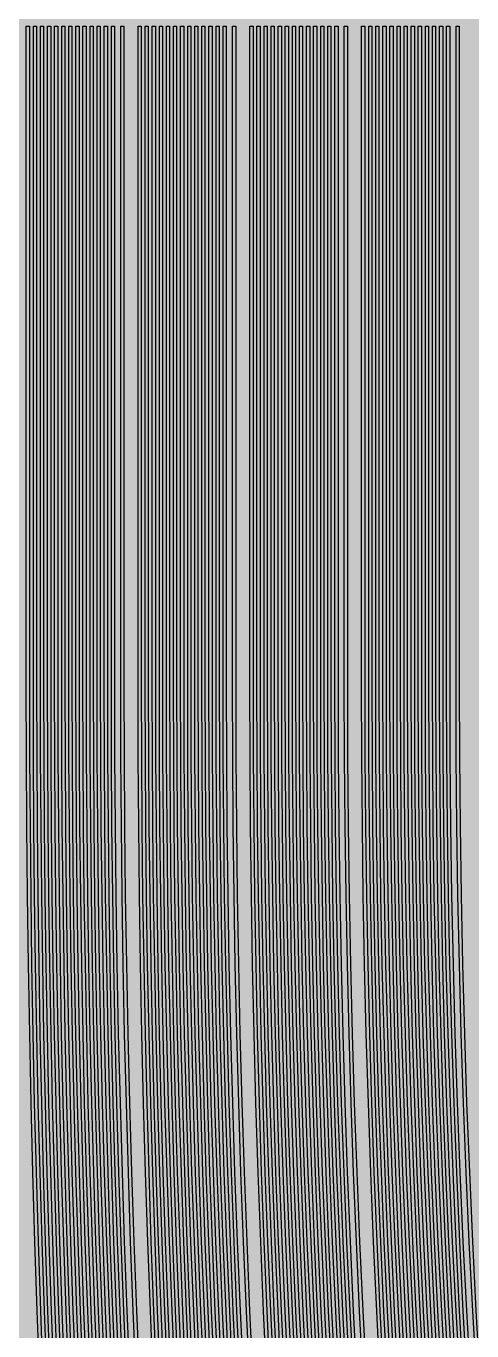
# Model space of a CAD drawing. Header units: metres. Extents: x -7231 to 10969, y -37556 to 1873.
# Drawn here: x 2195 to 2478, y -328 to 501 of the extents above; entities that cross this region are included whole.
import ezdxf

# ---------------------------------------------------------------- set-up
doc = ezdxf.new("R2010")
doc.units = ezdxf.units.M
doc.layers.add('Metal1', color=4, linetype='CONTINUOUS')
doc.layers.add('Polyimide', color=7, linetype='CONTINUOUS')

msp = doc.modelspace()

# ---------------------------------------------------------------- hatches: boundary and pattern name
at = {"layer": 'Polyimide'}
msp.add_hatch(color=7, dxfattribs=at).paths.add_polyline_path([(4065.69, -468), (4066.67, -501.99), (4068.51, -535.99), (4071.41, -569.99), (4075.54, -603.99), (4081.04, -637.99), (4088.01, -671.99), (4096.52, -705.98), (4106.62, -739.98), (4118.33, -773.98), (4131.63, -807.98), (4146.49, -841.98), (4162.87, -875.98), (4180.68, -909.97), (4199.83, -943.97), (4220.22, -977.97), (4241.73, -1011.97), (4264.21, -1045.97), (4287.52, -1079.96), (4311.51, -1113.96), (4336.01, -1147.96), (4360.86, -1181.96), (4385.88, -1215.96), (4410.89, -1249.96), (4435.74, -1283.95), (4460.24, -1317.95), (4484.23, -1351.95), (4507.54, -1385.95), (4530.02, -1419.95), (4551.53, -1453.94), (4571.92, -1487.94), (4591.07, -1521.94), (4608.88, -1555.94), (4625.26, -1589.94), (4640.12, -1623.94), (4653.42, -1657.93), (4665.13, -1691.93), (4675.23, -1725.93), (4683.74, -1759.93), (4690.71, -1793.93), (4696.21, -1827.93), (4700.34, -1861.92), (4703.24, -1895.92), (4705.08, -1929.92), (4706.06, -1963.92), (4706.44, -1997.92), (4706.5, -2031.91), (4706.5, -4793.02), (4709.95, -4838.39), (4720.22, -4882.71), (4737.08, -4924.98), (4760.13, -4964.2), (4788.85, -4999.49), (4822.58, -5030.03), (4860.53, -5055.12), (4901.85, -5074.18), (4901.85, -5074.18), (4970.68, -5105.23), (5034.7, -5145.26), (5092.76, -5193.54), (5143.8, -5249.19), (5186.89, -5311.2), (5221.24, -5378.44), (5246.23, -5449.69), (5261.41, -5523.66), (5266.5, -5599), (5261.41, -5674.34), (5246.23, -5748.31), (5221.24, -5819.56), (5186.89, -5886.8), (5143.8, -5948.81), (5092.76, -6004.46), (5034.7, -6052.74), (4970.68, -6092.77), (4901.85, -6123.82), (4860.53, -6142.88), (4822.58, -6167.97), (4788.85, -6198.51), (4760.13, -6233.8), (4737.08, -6273.02), (4720.22, -6315.29), (4709.95, -6359.61), (4706.5, -6404.98), (4706.5, -9221.52), (4709.95, -9266.88), (4720.22, -9311.21), (4737.08, -9353.47), (4760.13, -9392.7), (4788.85, -9427.98), (4822.58, -9458.52), (4860.53, -9483.61), (4901.85, -9502.67), (4970.68, -9533.72), (5034.7, -9573.75), (5092.76, -9622.03), (5143.8, -9677.68), (5186.89, -9739.69), (5221.24, -9806.94), (5246.23, -9878.19), (5261.41, -9952.16), (5266.5, -10027.49), (5261.41, -10102.83), (5246.23, -10176.8), (5221.24, -10248.05), (5186.89, -10315.3), (5143.8, -10377.31), (5092.76, -10432.96), (5034.7, -10481.24), (4970.68, -10521.27), (4901.85, -10552.32), (4860.53, -10571.38), (4822.58, -10596.46), (4788.85, -10627), (4760.13, -10662.29), (4737.08, -10701.52), (4720.22, -10743.78), (4709.95, -10788.1), (4706.5, -10833.47), (4706.5, -13650.01), (4709.95, -13695.38), (4720.22, -13739.7), (4737.08, -13781.96), (4760.13, -13821.19), (4788.85, -13856.48), (4822.58, -13887.02), (4860.53, -13912.11), (4901.85, -13931.17), (4970.68, -13962.22), (5034.7, -14002.25), (5092.76, -14050.53), (5143.8, -14106.18), (5186.89, -14168.19), (5221.24, -14235.43), (5246.23, -14306.68), (5261.41, -14380.65), (5266.5, -14455.99), (5261.41, -14531.33), (5246.23, -14605.29), (5221.24, -14676.55), (5186.89, -14743.79), (5143.8, -14805.8), (5092.76, -14861.45), (5034.7, -14909.73), (4970.68, -14949.76), (4901.85, -14980.81), (4860.53, -14999.87), (4822.58, -15024.96), (4788.85, -15055.5), (4760.13, -15090.79), (4737.08, -15130.01), (4720.22, -15172.27), (4709.95, -15216.6), (4706.5, -15261.97), (4706.5, -15455.99), (4720.95, -15750.04), (4764.14, -16041.26), (4835.68, -16326.84), (4934.86, -16604.04), (5060.74, -16870.18), (5212.09, -17122.7), (5387.47, -17359.17), (5585.18, -17577.31), (5803.32, -17775.02), (6039.79, -17950.4), (6292.31, -18101.75), (6558.45, -18227.63), (6835.65, -18326.81), (7121.23, -18398.34), (7412.45, -18441.54), (7706.5, -18455.99), (9969.01, -18455.99), (10047.42, -18459.84), (10125.08, -18471.36), (10201.23, -18490.44), (10275.15, -18516.89), (10346.12, -18550.45), (10413.46, -18590.81), (10476.52, -18637.58), (10534.69, -18690.3), (10587.41, -18748.47), (10634.18, -18811.53), (10674.54, -18878.87), (10708.11, -18949.84), (10734.56, -19023.76), (10753.63, -19099.92), (10765.15, -19177.58), (10769.01, -19255.99), (10769.01, -20895.8), (10730.24, -20951.41), (10694.6, -21009.08), (10662.21, -21068.63), (10633.17, -21129.89), (10607.55, -21192.66), (10585.45, -21256.74), (10566.93, -21321.96), (10552.05, -21388.09), (10540.84, -21454.95), (10533.35, -21522.33), (10529.6, -21590.02), (10529.6, -21657.81), (10533.35, -21725.5), (10540.84, -21792.87), (10552.05, -21859.73), (10566.93, -21925.87), (10585.45, -21991.08), (10607.55, -22055.17), (10633.17, -22117.94), (10662.21, -22179.19), (10694.6, -22238.74), (10730.24, -22296.41), (10769.01, -22352.03), (10769.01, -32454.24), (10728.74, -32510.49), (10691.72, -32568.92), (10658.05, -32629.35), (10627.85, -32691.58), (10601.2, -32755.42), (10578.21, -32820.67), (10558.93, -32887.1), (10543.44, -32954.52), (10531.77, -33022.71), (10523.97, -33091.44), (10520.07, -33160.51), (10520.07, -33229.69), (10523.97, -33298.75), (10531.77, -33367.49), (10543.44, -33435.67), (10558.93, -33503.09), (10578.21, -33569.53), (10601.2, -33634.77), (10627.85, -33698.61), (10658.05, -33760.85), (10691.72, -33821.28), (10728.74, -33879.71), (10769.01, -33935.96), (10769.01, -36556), (10765.15, -36634.41), (10753.63, -36712.07), (10734.56, -36788.23), (10708.11, -36862.15), (10674.54, -36933.12), (10634.18, -37000.46), (10587.41, -37063.51), (10534.69, -37121.69), (10476.52, -37174.41), (10413.46, -37221.18), (10346.12, -37261.54), (10275.15, -37295.1), (10201.23, -37321.55), (10125.08, -37340.63), (10047.42, -37352.15), (9969.01, -37356), (-6231.01, -37356), (-6309.42, -37352.15), (-6387.08, -37340.63), (-6463.23, -37321.55), (-6537.15, -37295.1), (-6608.12, -37261.54), (-6675.46, -37221.18), (-6738.52, -37174.41), (-6796.69, -37121.69), (-6849.41, -37063.51), (-6896.18, -37000.46), (-6936.54, -36933.12), (-6970.11, -36862.15), (-6996.56, -36788.23), (-7015.63, -36712.07), (-7027.15, -36634.41), (-7031.01, -36556), (-7031.01, -33936), (-6990.74, -33879.75), (-6953.7, -33821.31), (-6920.03, -33760.88), (-6889.82, -33698.64), (-6863.18, -33634.8), (-6840.18, -33569.55), (-6820.9, -33503.11), (-6805.4, -33435.69), (-6793.74, -33367.49), (-6785.94, -33298.75), (-6782.03, -33229.68), (-6782.03, -33160.5), (-6785.94, -33091.43), (-6793.74, -33022.69), (-6805.4, -32954.5), (-6820.9, -32887.07), (-6840.18, -32820.63), (-6863.18, -32755.39), (-6889.82, -32691.54), (-6920.03, -32629.3), (-6953.7, -32568.87), (-6990.74, -32510.43), (-7031.01, -32454.18), (-7031.01, -22364.83), (-6990.74, -22308.58), (-6953.7, -22250.14), (-6920.03, -22189.71), (-6889.82, -22127.47), (-6863.18, -22063.62), (-6840.18, -21998.38), (-6820.9, -21931.94), (-6805.4, -21864.51), (-6793.74, -21796.32), (-6785.94, -21727.58), (-6782.03, -21658.51), (-6782.03, -21589.33), (-6785.94, -21520.26), (-6793.74, -21451.52), (-6805.4, -21383.32), (-6820.9, -21315.9), (-6840.18, -21249.46), (-6863.18, -21184.21), (-6889.82, -21120.37), (-6920.03, -21058.13), (-6953.7, -20997.7), (-6990.74, -20939.26), (-7031.01, -20883.01), (-7031.01, -19255.99), (-7027.15, -19177.58), (-7015.63, -19099.92), (-6996.56, -19023.76), (-6970.11, -18949.84), (-6936.54, -18878.87), (-6896.18, -18811.53), (-6849.41, -18748.47), (-6796.69, -18690.3), (-6738.52, -18637.58), (-6675.46, -18590.81), (-6608.12, -18550.45), (-6537.15, -18516.89), (-6463.23, -18490.44), (-6387.08, -18471.36), (-6309.42, -18459.84), (-6231.01, -18455.99), (-3968.5, -18455.99), (-3674.45, -18441.54), (-3383.23, -18398.34), (-3097.65, -18326.81), (-2820.45, -18227.63), (-2554.31, -18101.75), (-2301.79, -17950.4), (-2065.32, -17775.02), (-1847.18, -17577.31), (-1649.47, -17359.17), (-1474.09, -17122.7), (-1322.74, -16870.18), (-1196.86, -16604.04), (-1097.68, -16326.84), (-1026.14, -16041.26), (-982.95, -15750.04), (-968.5, -15455.99), (-968.5, -15261.97), (-971.95, -15216.6), (-982.22, -15172.27), (-999.08, -15130.01), (-1022.13, -15090.79), (-1050.85, -15055.5), (-1084.58, -15024.96), (-1122.53, -14999.87), (-1163.85, -14980.81), (-1232.68, -14949.76), (-1296.7, -14909.73), (-1354.76, -14861.45), (-1405.8, -14805.8), (-1448.89, -14743.79), (-1483.24, -14676.55), (-1508.23, -14605.29), (-1523.41, -14531.33), (-1528.5, -14455.99), (-1523.41, -14380.65), (-1508.23, -14306.68), (-1483.24, -14235.43), (-1448.89, -14168.19), (-1405.8, -14106.18), (-1354.76, -14050.53), (-1296.7, -14002.25), (-1232.68, -13962.22), (-1163.85, -13931.17), (-1122.53, -13912.11), (-1084.58, -13887.02), (-1050.85, -13856.48), (-1022.13, -13821.19), (-999.08, -13781.96), (-982.22, -13739.7), (-971.95, -13695.38), (-968.5, -13650.01), (-968.5, -12309.64), (-971.95, -12264.27), (-982.22, -12219.94), (-999.08, -12177.68), (-1022.13, -12138.46), (-1050.85, -12103.17), (-1084.58, -12072.63), (-1122.53, -12047.54), (-1163.85, -12028.48), (-1232.68, -11997.43), (-1296.7, -11957.4), (-1354.76, -11909.12), (-1405.8, -11853.47), (-1448.89, -11791.46), (-1483.24, -11724.22), (-1508.23, -11652.96), (-1523.41, -11579), (-1528.5, -11503.66), (-1523.41, -11428.32), (-1508.23, -11354.35), (-1483.24, -11283.1), (-1448.89, -11215.86), (-1405.8, -11153.85), (-1354.76, -11098.2), (-1296.7, -11049.92), (-1232.68, -11009.89), (-1163.85, -10978.84), (-1122.53, -10959.78), (-1084.58, -10934.69), (-1050.85, -10904.15), (-1022.13, -10868.86), (-999.08, -10829.63), (-982.22, -10787.37), (-971.95, -10743.05), (-968.5, -10697.68), (-968.5, -9357.31), (-971.95, -9311.94), (-982.22, -9267.62), (-999.08, -9225.35), (-1022.13, -9186.13), (-1050.85, -9150.84), (-1084.58, -9120.3), (-1122.53, -9095.21), (-1163.85, -9076.15), (-1163.85, -9076.15), (-1232.68, -9045.1), (-1296.7, -9005.07), (-1354.76, -8956.79), (-1405.8, -8901.14), (-1448.89, -8839.13), (-1483.24, -8771.89), (-1508.23, -8700.64), (-1523.41, -8626.67), (-1528.5, -8551.33), (-1523.41, -8475.99), (-1508.23, -8402.02), (-1483.24, -8330.77), (-1448.89, -8263.53), (-1405.8, -8201.52), (-1354.76, -8145.87), (-1296.7, -8097.59), (-1232.68, -8057.56), (-1163.85, -8026.51), (-1163.85, -8026.51), (-1122.53, -8007.45), (-1084.58, -7982.36), (-1050.85, -7951.82), (-1022.13, -7916.53), (-999.08, -7877.31), (-982.22, -7835.04), (-971.95, -7790.72), (-968.5, -7745.35), (-968.5, -6404.98), (-971.95, -6359.61), (-982.22, -6315.29), (-999.08, -6273.02), (-1022.13, -6233.8), (-1050.85, -6198.51), (-1084.58, -6167.97), (-1122.53, -6142.88), (-1163.85, -6123.82), (-1163.85, -6123.82), (-1232.68, -6092.77), (-1296.7, -6052.74), (-1354.76, -6004.46), (-1405.8, -5948.81), (-1448.89, -5886.8), (-1483.24, -5819.56), (-1508.23, -5748.31), (-1523.41, -5674.34), (-1528.5, -5599), (-1523.41, -5523.66), (-1508.23, -5449.69), (-1483.24, -5378.44), (-1448.89, -5311.2), (-1405.8, -5249.19), (-1354.76, -5193.54), (-1296.7, -5145.26), (-1232.68, -5105.23), (-1163.85, -5074.18), (-1163.85, -5074.18), (-1122.53, -5055.12), (-1084.58, -5030.03), (-1050.85, -4999.49), (-1022.13, -4964.2), (-999.08, -4924.98), (-982.22, -4882.71), (-971.95, -4838.39), (-968.5, -4793.02), (-968.5, -2031.91), (-968.44, -1997.92), (-968.06, -1963.92), (-967.05, -1929.92), (-965.18, -1895.92), (-962.22, -1861.92), (-958.01, -1827.93), (-952.41, -1793.93), (-945.31, -1759.93), (-936.64, -1725.93), (-926.35, -1691.93), (-914.43, -1657.93), (-900.88, -1623.94), (-885.74, -1589.94), (-869.05, -1555.94), (-850.91, -1521.94), (-831.4, -1487.94), (-810.63, -1453.94), (-788.72, -1419.95), (-765.82, -1385.95), (-742.07, -1351.95), (-717.63, -1317.95), (-692.67, -1283.95), (-667.36, -1249.96), (-641.88, -1215.96), (-616.39, -1181.96), (-591.08, -1147.96), (-566.12, -1113.96), (-541.68, -1079.96), (-517.93, -1045.97), (-495.03, -1011.97), (-473.12, -977.97), (-452.35, -943.97), (-432.84, -909.97), (-414.7, -875.98), (-398.01, -841.98), (-382.87, -807.98), (-369.32, -773.98), (-357.4, -739.98), (-347.11, -705.98), (-338.44, -671.99), (-331.34, -637.99), (-325.74, -603.99), (-321.53, -569.99), (-318.57, -535.99), (-316.7, -501.99), (-315.69, -468), (-315.31, -434), (-315.25, -400), (-315.25, 401), (-315.25, 451), (-315.25, 1644), (-270.25, 1644), (-270.03, 1637.13), (-269.35, 1630.29), (-268.23, 1623.52), (-266.67, 1616.82), (-264.68, 1610.25), (-262.26, 1603.82), (-259.42, 1597.56), (-256.18, 1591.5), (-252.55, 1585.67), (-248.55, 1580.08), (-244.19, 1574.77), (-239.5, 1569.75), (-234.48, 1565.06), (-229.17, 1560.7), (-223.58, 1556.7), (-217.75, 1553.07), (-211.69, 1549.83), (-205.43, 1546.99), (-199, 1544.57), (-192.43, 1542.58), (-185.73, 1541.02), (-178.96, 1539.9), (-172.12, 1539.22), (-165.25, 1539), (-158.38, 1539.22), (-151.54, 1539.9), (-144.77, 1541.02), (-138.07, 1542.58), (-131.5, 1544.57), (-125.07, 1546.99), (-118.81, 1549.83), (-112.75, 1553.07), (-106.92, 1556.7), (-101.33, 1560.7), (-96.02, 1565.06), (-91, 1569.75), (-86.31, 1574.77), (-81.95, 1580.08), (-77.95, 1585.67), (-74.32, 1591.5), (-71.08, 1597.56), (-68.24, 1603.82), (-65.82, 1610.25), (-63.83, 1616.82), (-62.27, 1623.52), (-61.15, 1630.29), (-60.47, 1637.13), (-60.25, 1644), (1853, 1644), (1853, 1573), (3815.25, 1573), (3815.46, 1579.54), (3816.11, 1586.05), (3817.17, 1592.51), (3818.66, 1598.88), (3820.56, 1605.14), (3822.86, 1611.27), (3825.56, 1617.23), (3828.65, 1623), (3832.1, 1628.56), (3835.91, 1633.88), (3840.07, 1638.93), (3844.54, 1643.71), (3849.32, 1648.18), (3854.37, 1652.34), (3859.69, 1656.15), (3865.25, 1659.6), (3871.02, 1662.69), (3876.98, 1665.39), (3883.11, 1667.69), (3889.37, 1669.59), (3895.74, 1671.08), (3902.2, 1672.14), (3908.71, 1672.79), (3915.25, 1673), (3921.79, 1672.79), (3928.3, 1672.14), (3934.76, 1671.08), (3941.13, 1669.59), (3947.39, 1667.69), (3953.52, 1665.39), (3959.48, 1662.69), (3965.25, 1659.6), (3970.81, 1656.15), (3976.13, 1652.34), (3981.18, 1648.18), (3985.96, 1643.71), (3990.43, 1638.93), (3994.59, 1633.88), (3998.4, 1628.56), (4001.85, 1623), (4004.94, 1617.23), (4007.64, 1611.27), (4009.94, 1605.14), (4011.84, 1598.88), (4013.33, 1592.51), (4014.39, 1586.05), (4015.04, 1579.54), (4015.25, 1573), (4065.25, 1573), (4065.25, 451), (4065.25, 401), (4065.25, -400), (4065.31, -434), (4065.69, -468)])

# ---------------------------------------------------------------- linework, layer by layer
at = {"layer": 'Metal1'}
for points in [[(2203.79, -359.23), (2202.17, -315.21), (2200.71, -271.18), (2199.43, -227.16), (2198.32, -183.14), (2197.38, -139.11), (2196.61, -95.09), (2196.02, -51.07), (2195.59, -7.05), (2195.34, 36.98), (2195.25, 81), (2195.25, 501), (2197.25, 501), (2197.25, 81), (2197.34, 36.98), (2197.59, -7.03), (2198.02, -51.05), (2198.61, -95.06), (2199.38, -139.08), (2200.32, -183.09), (2201.43, -227.11), (2202.71, -271.12), (2204.17, -315.14), (2205.79, -359.15)], [(2208.4, -359.23), (2206.75, -315.21), (2205.28, -271.18), (2203.98, -227.16), (2202.86, -183.14), (2201.91, -139.11), (2201.13, -95.09), (2200.53, -51.07), (2200.1, -7.05), (2199.84, 36.98), (2199.75, 81), (2199.75, 501), (2201.75, 501), (2201.75, 81), (2201.84, 36.98), (2202.1, -7.03), (2202.53, -51.05), (2203.13, -95.06), (2203.91, -139.08), (2204.86, -183.09), (2205.98, -227.11), (2207.28, -271.12), (2208.75, -315.14), (2210.4, -359.15)], [(2213, -359.23), (2211.33, -315.21), (2209.84, -271.18), (2208.53, -227.16), (2207.39, -183.14), (2206.43, -139.12), (2205.65, -95.09), (2205.04, -51.07), (2204.6, -7.05), (2204.34, 36.98), (2204.25, 81), (2204.25, 501), (2206.25, 501), (2206.25, 81), (2206.34, 36.98), (2206.6, -7.03), (2207.04, -51.05), (2207.65, -95.06), (2208.43, -139.08), (2209.39, -183.09), (2210.53, -227.11), (2211.84, -271.12), (2213.33, -315.14), (2215, -359.15)], [(2217.6, -359.23), (2215.92, -315.21), (2214.41, -271.18), (2213.08, -227.16), (2211.93, -183.14), (2210.96, -139.12), (2210.16, -95.09), (2209.54, -51.07), (2209.1, -7.05), (2208.84, 36.98), (2208.75, 81), (2208.75, 501), (2210.75, 501), (2210.75, 81), (2210.84, 36.98), (2211.1, -7.03), (2211.54, -51.05), (2212.16, -95.06), (2212.96, -139.08), (2213.93, -183.09), (2215.08, -227.11), (2216.41, -271.12), (2217.91, -315.14), (2219.6, -359.15)], [(2222.2, -359.23), (2220.5, -315.21), (2218.97, -271.19), (2217.63, -227.16), (2216.47, -183.14), (2215.48, -139.12), (2214.68, -95.09), (2214.05, -51.07), (2213.61, -7.05), (2213.34, 36.98), (2213.25, 81), (2213.25, 501), (2215.25, 501), (2215.25, 81), (2215.34, 36.98), (2215.61, -7.03), (2216.05, -51.04), (2216.68, -95.06), (2217.48, -139.07), (2218.47, -183.09), (2219.63, -227.1), (2220.97, -271.12), (2222.5, -315.13), (2224.2, -359.15)], [(2226.81, -359.23), (2225.08, -315.21), (2223.54, -271.19), (2222.18, -227.16), (2221, -183.14), (2220.01, -139.12), (2219.2, -95.09), (2218.56, -51.07), (2218.11, -7.05), (2217.84, 36.98), (2217.75, 81), (2217.75, 501), (2219.75, 501), (2219.75, 81), (2219.84, 36.98), (2220.11, -7.03), (2220.56, -51.04), (2221.2, -95.06), (2222.01, -139.07), (2223, -183.09), (2224.18, -227.1), (2225.54, -271.12), (2227.08, -315.13), (2228.81, -359.15)], [(2231.41, -359.23), (2229.66, -315.21), (2228.1, -271.19), (2226.73, -227.16), (2225.54, -183.14), (2224.53, -139.12), (2223.71, -95.09), (2223.07, -51.07), (2222.62, -7.05), (2222.34, 36.98), (2222.25, 81), (2222.25, 501), (2224.25, 501), (2224.25, 81), (2224.34, 36.98), (2224.62, -7.03), (2225.07, -51.04), (2225.71, -95.06), (2226.53, -139.07), (2227.54, -183.09), (2228.73, -227.1), (2230.1, -271.12), (2231.66, -315.13), (2233.41, -359.15)], [(2236.01, -359.23), (2234.25, -315.21), (2232.67, -271.19), (2231.28, -227.16), (2230.08, -183.14), (2229.06, -139.12), (2228.23, -95.09), (2227.58, -51.07), (2227.12, -7.05), (2226.84, 36.98), (2226.75, 81), (2226.75, 501), (2228.75, 501), (2228.75, 81), (2228.84, 36.98), (2229.12, -7.03), (2229.58, -51.04), (2230.23, -95.06), (2231.06, -139.07), (2232.08, -183.09), (2233.28, -227.1), (2234.67, -271.12), (2236.25, -315.13), (2238.01, -359.15)], [(2240.62, -359.23), (2238.83, -315.21), (2237.24, -271.19), (2235.83, -227.16), (2234.61, -183.14), (2233.59, -139.12), (2232.74, -95.09), (2232.09, -51.07), (2231.62, -7.05), (2231.34, 36.98), (2231.25, 81), (2231.25, 501), (2233.25, 501), (2233.25, 81), (2233.34, 36.98), (2233.62, -7.03), (2234.09, -51.04), (2234.74, -95.06), (2235.59, -139.07), (2236.61, -183.09), (2237.83, -227.1), (2239.23, -271.12), (2240.83, -315.13), (2242.61, -359.15)], [(2245.22, -359.23), (2243.41, -315.21), (2241.8, -271.19), (2240.38, -227.16), (2239.15, -183.14), (2238.11, -139.12), (2237.26, -95.09), (2236.6, -51.07), (2236.13, -7.05), (2235.84, 36.98), (2235.75, 81), (2235.75, 501), (2237.75, 501), (2237.75, 81), (2237.84, 36.98), (2238.13, -7.03), (2238.6, -51.04), (2239.26, -95.06), (2240.11, -139.07), (2241.15, -183.09), (2242.38, -227.1), (2243.8, -271.12), (2245.41, -315.13), (2247.22, -359.15)], [(2249.82, -359.23), (2248, -315.21), (2246.37, -271.19), (2244.93, -227.16), (2243.69, -183.14), (2242.64, -139.12), (2241.78, -95.09), (2241.11, -51.07), (2240.63, -7.05), (2240.35, 36.98), (2240.25, 81), (2240.25, 501), (2242.25, 501), (2242.25, 81), (2242.35, 36.98), (2242.63, -7.03), (2243.11, -51.04), (2243.78, -95.06), (2244.64, -139.07), (2245.69, -183.09), (2246.93, -227.1), (2248.37, -271.12), (2250, -315.13), (2251.82, -359.15)], [(2254.42, -359.23), (2252.58, -315.21), (2250.93, -271.19), (2249.48, -227.16), (2248.22, -183.14), (2247.16, -139.12), (2246.29, -95.09), (2245.62, -51.07), (2245.14, -7.05), (2244.85, 36.98), (2244.75, 81), (2244.75, 501), (2246.75, 501), (2246.75, 81), (2246.85, 36.99), (2247.14, -7.03), (2247.62, -51.04), (2248.29, -95.06), (2249.16, -139.07), (2250.22, -183.09), (2251.48, -227.1), (2252.93, -271.12), (2254.58, -315.13), (2256.42, -359.15)], [(2259.03, -359.24), (2257.16, -315.21), (2255.5, -271.19), (2254.03, -227.16), (2252.76, -183.14), (2251.69, -139.12), (2250.81, -95.09), (2250.13, -51.07), (2249.64, -7.05), (2249.35, 36.98), (2249.25, 81), (2249.25, 501), (2251.25, 501), (2251.25, 81), (2251.35, 36.99), (2251.64, -7.03), (2252.13, -51.04), (2252.81, -95.06), (2253.69, -139.07), (2254.76, -183.09), (2256.03, -227.1), (2257.5, -271.12), (2259.16, -315.13), (2261.02, -359.15)], [(2265.07, -359.24), (2263.2, -315.21), (2261.52, -271.19), (2260.05, -227.16), (2258.78, -183.14), (2257.7, -139.12), (2256.82, -95.09), (2256.13, -51.07), (2255.64, -7.05), (2255.35, 36.98), (2255.25, 81), (2255.25, 501), (2257.25, 501), (2257.25, 81), (2257.35, 36.99), (2257.64, -7.03), (2258.13, -51.04), (2258.82, -95.06), (2259.7, -139.07), (2260.78, -183.09), (2262.05, -227.1), (2263.52, -271.12), (2265.19, -315.13), (2267.06, -359.15)], [(2275.9, -359.23), (2274.06, -315.21), (2272.42, -271.19), (2270.97, -227.16), (2269.72, -183.14), (2268.66, -139.12), (2267.79, -95.09), (2267.12, -51.07), (2266.64, -7.05), (2266.35, 36.98), (2266.25, 81), (2266.25, 501), (2268.25, 501), (2268.25, 81), (2268.35, 36.99), (2268.64, -7.03), (2269.12, -51.04), (2269.79, -95.06), (2270.66, -139.07), (2271.72, -183.09), (2272.97, -227.1), (2274.42, -271.12), (2276.06, -315.13), (2277.9, -359.15)], [(2280.5, -359.24), (2278.65, -315.21), (2276.99, -271.19), (2275.52, -227.16), (2274.25, -183.14), (2273.18, -139.12), (2272.31, -95.09), (2271.63, -51.07), (2271.14, -7.05), (2270.85, 36.98), (2270.75, 81), (2270.75, 501), (2272.75, 501), (2272.75, 81), (2272.85, 36.99), (2273.14, -7.03), (2273.63, -51.04), (2274.31, -95.06), (2275.18, -139.07), (2276.25, -183.09), (2277.52, -227.1), (2278.98, -271.12), (2280.64, -315.13), (2282.5, -359.15)], [(2285.11, -359.24), (2283.23, -315.21), (2281.55, -271.19), (2280.07, -227.16), (2278.79, -183.14), (2277.71, -139.12), (2276.82, -95.09), (2276.13, -51.07), (2275.64, -7.05), (2275.35, 36.98), (2275.25, 81), (2275.25, 501), (2277.25, 501), (2277.25, 81), (2277.35, 36.99), (2277.64, -7.03), (2278.13, -51.04), (2278.82, -95.06), (2279.71, -139.07), (2280.79, -183.09), (2282.07, -227.1), (2283.55, -271.12), (2285.23, -315.13), (2287.11, -359.15)], [(2289.71, -359.24), (2287.81, -315.21), (2286.12, -271.19), (2284.62, -227.17), (2283.33, -183.14), (2282.23, -139.12), (2281.34, -95.09), (2280.64, -51.07), (2280.15, -7.05), (2279.85, 36.98), (2279.75, 81), (2279.75, 501), (2281.75, 501), (2281.75, 81), (2281.85, 36.99), (2282.15, -7.03), (2282.64, -51.04), (2283.34, -95.06), (2284.23, -139.07), (2285.33, -183.09), (2286.62, -227.1), (2288.12, -271.12), (2289.81, -315.13), (2291.71, -359.15)], [(2294.31, -359.24), (2292.4, -315.21), (2290.68, -271.19), (2289.17, -227.17), (2287.86, -183.14), (2286.76, -139.12), (2285.86, -95.09), (2285.15, -51.07), (2284.65, -7.05), (2284.35, 36.98), (2284.25, 81), (2284.25, 501), (2286.25, 501), (2286.25, 81), (2286.35, 36.99), (2286.65, -7.03), (2287.15, -51.04), (2287.86, -95.06), (2288.76, -139.07), (2289.86, -183.09), (2291.17, -227.1), (2292.68, -271.12), (2294.39, -315.13), (2296.31, -359.14)], [(2298.92, -359.24), (2296.98, -315.21), (2295.25, -271.19), (2293.72, -227.17), (2292.4, -183.14), (2291.29, -139.12), (2290.37, -95.09), (2289.66, -51.07), (2289.16, -7.05), (2288.85, 36.98), (2288.75, 81), (2288.75, 501), (2290.75, 501), (2290.75, 81), (2290.85, 36.99), (2291.16, -7.03), (2291.66, -51.04), (2292.37, -95.06), (2293.28, -139.07), (2294.4, -183.09), (2295.72, -227.1), (2297.25, -271.12), (2298.98, -315.13), (2300.91, -359.14)], [(2303.52, -359.24), (2301.56, -315.21), (2299.81, -271.19), (2298.27, -227.17), (2296.94, -183.14), (2295.81, -139.12), (2294.89, -95.09), (2294.17, -51.07), (2293.66, -7.05), (2293.35, 36.98), (2293.25, 81), (2293.25, 501), (2295.25, 501), (2295.25, 81), (2295.35, 36.99), (2295.66, -7.03), (2296.17, -51.04), (2296.89, -95.06), (2297.81, -139.07), (2298.94, -183.09), (2300.27, -227.1), (2301.81, -271.12), (2303.56, -315.13), (2305.52, -359.14)], [(2308.12, -359.24), (2306.14, -315.21), (2304.38, -271.19), (2302.82, -227.17), (2301.48, -183.14), (2300.34, -139.12), (2299.41, -95.1), (2298.68, -51.07), (2298.16, -7.05), (2297.85, 36.98), (2297.75, 81), (2297.75, 501), (2299.75, 501), (2299.75, 81), (2299.85, 36.99), (2300.16, -7.03), (2300.68, -51.04), (2301.4, -95.06), (2302.34, -139.07), (2303.47, -183.09), (2304.82, -227.1), (2306.38, -271.11), (2308.14, -315.13), (2310.12, -359.14)], [(2312.72, -359.24), (2310.73, -315.21), (2308.94, -271.19), (2307.37, -227.17), (2306.01, -183.14), (2304.86, -139.12), (2303.92, -95.1), (2303.19, -51.07), (2302.67, -7.05), (2302.35, 36.98), (2302.25, 81), (2302.25, 501), (2304.25, 501), (2304.25, 81), (2304.35, 36.99), (2304.67, -7.03), (2305.19, -51.04), (2305.92, -95.06), (2306.86, -139.07), (2308.01, -183.09), (2309.37, -227.1), (2310.94, -271.11), (2312.73, -315.13), (2314.72, -359.14)], [(2317.33, -359.24), (2315.31, -315.21), (2313.51, -271.19), (2311.92, -227.17), (2310.55, -183.14), (2309.39, -139.12), (2308.44, -95.1), (2307.7, -51.07), (2307.17, -7.05), (2306.86, 36.98), (2306.75, 81), (2306.75, 501), (2308.75, 501), (2308.75, 81), (2308.86, 36.99), (2309.17, -7.03), (2309.7, -51.04), (2310.44, -95.06), (2311.39, -139.07), (2312.55, -183.09), (2313.92, -227.1), (2315.51, -271.11), (2317.31, -315.13), (2319.32, -359.14)], [(2321.93, -359.24), (2319.89, -315.22), (2318.08, -271.19), (2316.47, -227.17), (2315.09, -183.14), (2313.91, -139.12), (2312.95, -95.1), (2312.21, -51.07), (2311.68, -7.05), (2311.36, 36.98), (2311.25, 81), (2311.25, 501), (2313.25, 501), (2313.25, 81), (2313.36, 36.99), (2313.68, -7.03), (2314.21, -51.04), (2314.95, -95.06), (2315.91, -139.07), (2317.09, -183.09), (2318.47, -227.1), (2320.07, -271.11), (2321.89, -315.13), (2323.93, -359.14)], [(2326.53, -359.24), (2324.48, -315.22), (2322.64, -271.19), (2321.02, -227.17), (2319.62, -183.14), (2318.44, -139.12), (2317.47, -95.1), (2316.72, -51.07), (2316.18, -7.05), (2315.86, 36.98), (2315.75, 81), (2315.75, 501), (2317.75, 501), (2317.75, 81), (2317.86, 36.99), (2318.18, -7.03), (2318.72, -51.04), (2319.47, -95.06), (2320.44, -139.07), (2321.62, -183.09), (2323.02, -227.1), (2324.64, -271.11), (2326.47, -315.13), (2328.53, -359.14)], [(2331.13, -359.24), (2329.06, -315.22), (2327.21, -271.19), (2325.57, -227.17), (2324.16, -183.14), (2322.96, -139.12), (2321.99, -95.1), (2321.23, -51.07), (2320.68, -7.05), (2320.36, 36.98), (2320.25, 81), (2320.25, 501), (2322.25, 501), (2322.25, 81), (2322.36, 36.99), (2322.68, -7.03), (2323.23, -51.04), (2323.99, -95.06), (2324.96, -139.07), (2326.16, -183.08), (2327.57, -227.1), (2329.21, -271.11), (2331.06, -315.13), (2333.13, -359.14)], [(2337.17, -359.24), (2335.09, -315.22), (2333.23, -271.19), (2331.59, -227.17), (2330.17, -183.14), (2328.97, -139.12), (2327.99, -95.1), (2327.23, -51.07), (2326.69, -7.05), (2326.36, 36.98), (2326.25, 81), (2326.25, 501), (2328.25, 501), (2328.25, 81), (2328.36, 36.99), (2328.69, -7.03), (2329.23, -51.04), (2329.99, -95.06), (2330.97, -139.07), (2332.17, -183.08), (2333.59, -227.1), (2335.23, -271.11), (2337.09, -315.13), (2339.17, -359.14)], [(2348.01, -359.24), (2345.96, -315.22), (2344.13, -271.19), (2342.51, -227.17), (2341.12, -183.14), (2339.93, -139.12), (2338.97, -95.1), (2338.22, -51.07), (2337.68, -7.05), (2337.36, 36.98), (2337.25, 81), (2337.25, 501), (2339.25, 501), (2339.25, 81), (2339.36, 36.99), (2339.68, -7.03), (2340.22, -51.04), (2340.97, -95.06), (2341.93, -139.07), (2343.11, -183.09), (2344.51, -227.1), (2346.13, -271.11), (2347.96, -315.13), (2350.01, -359.14)], [(2352.61, -359.24), (2350.54, -315.22), (2348.69, -271.19), (2347.06, -227.17), (2345.65, -183.14), (2344.46, -139.12), (2343.48, -95.1), (2342.73, -51.07), (2342.18, -7.05), (2341.86, 36.98), (2341.75, 81), (2341.75, 501), (2343.75, 501), (2343.75, 81), (2343.86, 36.99), (2344.18, -7.03), (2344.73, -51.04), (2345.48, -95.06), (2346.46, -139.07), (2347.65, -183.08), (2349.06, -227.1), (2350.69, -271.11), (2352.54, -315.13), (2354.61, -359.14)], [(2357.22, -359.24), (2355.13, -315.22), (2353.26, -271.19), (2351.61, -227.17), (2350.19, -183.14), (2348.98, -139.12), (2348, -95.1), (2347.23, -51.07), (2346.69, -7.05), (2346.36, 36.98), (2346.25, 81), (2346.25, 501), (2348.25, 501), (2348.25, 81), (2348.36, 36.99), (2348.69, -7.03), (2349.23, -51.04), (2350, -95.06), (2350.98, -139.07), (2352.19, -183.08), (2353.61, -227.1), (2355.26, -271.11), (2357.12, -315.13), (2359.21, -359.14)], [(2361.82, -359.24), (2359.71, -315.22), (2357.82, -271.19), (2356.16, -227.17), (2354.73, -183.14), (2353.51, -139.12), (2352.52, -95.1), (2351.74, -51.07), (2351.19, -7.05), (2350.86, 36.98), (2350.75, 81), (2350.75, 501), (2352.75, 501), (2352.75, 81), (2352.86, 36.99), (2353.19, -7.03), (2353.74, -51.04), (2354.52, -95.06), (2355.51, -139.07), (2356.73, -183.08), (2358.16, -227.1), (2359.82, -271.11), (2361.71, -315.13), (2363.82, -359.14)], [(2366.42, -359.24), (2364.29, -315.22), (2362.39, -271.19), (2360.71, -227.17), (2359.26, -183.14), (2358.04, -139.12), (2357.03, -95.1), (2356.25, -51.07), (2355.7, -7.05), (2355.36, 36.98), (2355.25, 81), (2355.25, 501), (2357.25, 501), (2357.25, 81), (2357.36, 36.99), (2357.7, -7.03), (2358.25, -51.04), (2359.03, -95.06), (2360.04, -139.07), (2361.26, -183.08), (2362.71, -227.1), (2364.39, -271.11), (2366.29, -315.13), (2368.42, -359.14)], [(2371.02, -359.24), (2368.88, -315.22), (2366.96, -271.19), (2365.26, -227.17), (2363.8, -183.15), (2362.56, -139.12), (2361.55, -95.1), (2360.76, -51.07), (2360.2, -7.05), (2359.86, 36.98), (2359.75, 81), (2359.75, 501), (2361.75, 501), (2361.75, 81), (2361.86, 36.99), (2362.2, -7.03), (2362.76, -51.04), (2363.55, -95.06), (2364.56, -139.07), (2365.8, -183.08), (2367.26, -227.1), (2368.95, -271.11), (2370.87, -315.13), (2373.02, -359.14)], [(2375.63, -359.24), (2373.46, -315.22), (2371.52, -271.19), (2369.81, -227.17), (2368.34, -183.15), (2367.09, -139.12), (2366.07, -95.1), (2365.27, -51.07), (2364.7, -7.05), (2364.36, 36.98), (2364.25, 81), (2364.25, 501), (2366.25, 501), (2366.25, 81), (2366.36, 36.99), (2366.7, -7.03), (2367.27, -51.04), (2368.07, -95.06), (2369.09, -139.07), (2370.34, -183.08), (2371.81, -227.1), (2373.52, -271.11), (2375.46, -315.12), (2377.62, -359.14)], [(2380.23, -359.24), (2378.04, -315.22), (2376.09, -271.19), (2374.36, -227.17), (2372.87, -183.15), (2371.61, -139.12), (2370.58, -95.1), (2369.78, -51.07), (2369.21, -7.05), (2368.86, 36.98), (2368.75, 81), (2368.75, 501), (2370.75, 501), (2370.75, 81), (2370.86, 36.99), (2371.21, -7.03), (2371.78, -51.04), (2372.58, -95.06), (2373.61, -139.07), (2374.87, -183.08), (2376.36, -227.1), (2378.09, -271.11), (2380.04, -315.12), (2382.23, -359.14)], [(2384.83, -359.24), (2382.62, -315.22), (2380.65, -271.19), (2378.91, -227.17), (2377.41, -183.15), (2376.14, -139.12), (2375.1, -95.1), (2374.29, -51.07), (2373.71, -7.05), (2373.37, 36.98), (2373.25, 81), (2373.25, 501), (2375.25, 501), (2375.25, 81), (2375.37, 36.99), (2375.71, -7.03), (2376.29, -51.04), (2377.1, -95.06), (2378.14, -139.07), (2379.41, -183.08), (2380.91, -227.1), (2382.65, -271.11), (2384.62, -315.12), (2386.83, -359.14)], [(2389.43, -359.24), (2387.21, -315.22), (2385.22, -271.19), (2383.46, -227.17), (2381.95, -183.15), (2380.66, -139.12), (2379.61, -95.1), (2378.8, -51.07), (2378.22, -7.05), (2377.87, 36.98), (2377.75, 81), (2377.75, 501), (2379.75, 501), (2379.75, 81), (2379.87, 36.99), (2380.22, -7.03), (2380.8, -51.04), (2381.61, -95.06), (2382.66, -139.07), (2383.95, -183.08), (2385.46, -227.1), (2387.22, -271.11), (2389.21, -315.12), (2391.43, -359.14)], [(2394.04, -359.24), (2391.79, -315.22), (2389.78, -271.2), (2388.02, -227.17), (2386.48, -183.15), (2385.19, -139.12), (2384.13, -95.1), (2383.31, -51.07), (2382.72, -7.05), (2382.37, 36.98), (2382.25, 81), (2382.25, 501), (2384.25, 501), (2384.25, 81), (2384.37, 36.99), (2384.72, -7.03), (2385.31, -51.04), (2386.13, -95.05), (2387.19, -139.07), (2388.48, -183.08), (2390.01, -227.1), (2391.78, -271.11), (2393.79, -315.12), (2396.03, -359.14)], [(2398.64, -359.24), (2396.37, -315.22), (2394.35, -271.2), (2392.57, -227.17), (2391.02, -183.15), (2389.71, -139.12), (2388.65, -95.1), (2387.82, -51.07), (2387.22, -7.05), (2386.87, 36.98), (2386.75, 81), (2386.75, 501), (2388.75, 501), (2388.75, 81), (2388.87, 36.99), (2389.22, -7.03), (2389.82, -51.04), (2390.65, -95.05), (2391.71, -139.07), (2393.02, -183.08), (2394.56, -227.1), (2396.35, -271.11), (2398.37, -315.12), (2400.64, -359.14)], [(2403.24, -359.25), (2400.96, -315.22), (2398.91, -271.2), (2397.12, -227.17), (2395.56, -183.15), (2394.24, -139.12), (2393.16, -95.1), (2392.33, -51.07), (2391.73, -7.05), (2391.37, 36.98), (2391.25, 81), (2391.25, 501), (2393.25, 501), (2393.25, 81), (2393.37, 36.99), (2393.73, -7.03), (2394.33, -51.04), (2395.16, -95.05), (2396.24, -139.07), (2397.56, -183.08), (2399.11, -227.1), (2400.91, -271.11), (2402.95, -315.12), (2405.24, -359.14)], [(2409.28, -359.25), (2406.99, -315.22), (2404.94, -271.2), (2403.14, -227.17), (2401.57, -183.15), (2400.25, -139.12), (2399.17, -95.1), (2398.33, -51.07), (2397.73, -7.05), (2397.37, 36.98), (2397.25, 81), (2397.25, 501), (2399.25, 501), (2399.25, 81), (2399.37, 36.99), (2399.73, -7.03), (2400.33, -51.04), (2401.17, -95.05), (2402.25, -139.07), (2403.57, -183.08), (2405.13, -227.1), (2406.94, -271.11), (2408.99, -315.12), (2411.28, -359.14)], [(2420.12, -359.24), (2417.86, -315.22), (2415.84, -271.2), (2414.06, -227.17), (2412.51, -183.15), (2411.21, -139.12), (2410.14, -95.1), (2409.32, -51.07), (2408.72, -7.05), (2408.37, 36.98), (2408.25, 81), (2408.25, 501), (2410.25, 501), (2410.25, 81), (2410.37, 36.99), (2410.72, -7.03), (2411.32, -51.04), (2412.14, -95.05), (2413.21, -139.07), (2414.51, -183.08), (2416.05, -227.1), (2417.83, -271.11), (2419.85, -315.12), (2422.12, -359.14)], [(2424.72, -359.25), (2422.44, -315.22), (2420.4, -271.2), (2418.61, -227.17), (2417.05, -183.15), (2415.74, -139.12), (2414.66, -95.1), (2413.82, -51.07), (2413.23, -7.05), (2412.87, 36.98), (2412.75, 81), (2412.75, 501), (2414.75, 501), (2414.75, 81), (2414.87, 36.99), (2415.23, -7.03), (2415.82, -51.04), (2416.66, -95.05), (2417.73, -139.07), (2419.05, -183.08), (2420.6, -227.1), (2422.4, -271.11), (2424.44, -315.12), (2426.72, -359.14)], [(2429.32, -359.25), (2427.02, -315.22), (2424.97, -271.2), (2423.16, -227.17), (2421.59, -183.15), (2420.26, -139.12), (2419.18, -95.1), (2418.33, -51.07), (2417.73, -7.05), (2417.37, 36.97), (2417.25, 81), (2417.25, 501), (2419.25, 501), (2419.25, 81), (2419.37, 36.99), (2419.73, -7.03), (2420.33, -51.04), (2421.18, -95.05), (2422.26, -139.07), (2423.59, -183.08), (2425.15, -227.1), (2426.97, -271.11), (2429.02, -315.12), (2431.32, -359.14)], [(2433.93, -359.25), (2431.61, -315.22), (2429.53, -271.2), (2427.71, -227.17), (2426.12, -183.15), (2424.79, -139.12), (2423.69, -95.1), (2422.84, -51.07), (2422.24, -7.05), (2421.87, 36.97), (2421.75, 81), (2421.75, 501), (2423.75, 501), (2423.75, 81), (2423.87, 36.99), (2424.24, -7.03), (2424.84, -51.04), (2425.69, -95.05), (2426.79, -139.07), (2428.12, -183.08), (2429.7, -227.09), (2431.53, -271.11), (2433.6, -315.12), (2435.92, -359.14)], [(2438.53, -359.25), (2436.19, -315.22), (2434.1, -271.2), (2432.26, -227.17), (2430.66, -183.15), (2429.31, -139.12), (2428.21, -95.1), (2427.35, -51.07), (2426.74, -7.05), (2426.37, 36.97), (2426.25, 81), (2426.25, 501), (2428.25, 501), (2428.25, 81), (2428.37, 36.99), (2428.74, -7.03), (2429.35, -51.04), (2430.21, -95.05), (2431.31, -139.07), (2432.66, -183.08), (2434.25, -227.09), (2436.1, -271.11), (2438.19, -315.12), (2440.53, -359.13)], [(2443.13, -359.25), (2440.77, -315.22), (2438.66, -271.2), (2436.81, -227.17), (2435.2, -183.15), (2433.84, -139.12), (2432.73, -95.1), (2431.86, -51.07), (2431.24, -7.05), (2430.87, 36.97), (2430.75, 81), (2430.75, 501), (2432.75, 501), (2432.75, 81), (2432.87, 36.99), (2433.24, -7.03), (2433.86, -51.04), (2434.73, -95.05), (2435.84, -139.07), (2437.2, -183.08), (2438.8, -227.09), (2440.66, -271.11), (2442.77, -315.12), (2445.13, -359.13)], [(2447.73, -359.25), (2445.36, -315.22), (2443.23, -271.2), (2441.36, -227.17), (2439.73, -183.15), (2438.36, -139.12), (2437.24, -95.1), (2436.37, -51.07), (2435.75, -7.05), (2435.37, 36.97), (2435.25, 81), (2435.25, 501), (2437.25, 501), (2437.25, 81), (2437.37, 36.99), (2437.75, -7.03), (2438.37, -51.04), (2439.24, -95.05), (2440.36, -139.07), (2441.73, -183.08), (2443.35, -227.09), (2445.23, -271.11), (2447.35, -315.12), (2449.73, -359.13)], [(2452.34, -359.25), (2449.94, -315.22), (2447.8, -271.2), (2445.91, -227.17), (2444.27, -183.15), (2442.89, -139.12), (2441.76, -95.1), (2440.88, -51.07), (2440.25, -7.05), (2439.88, 36.97), (2439.75, 81), (2439.75, 501), (2441.75, 501), (2441.75, 81), (2441.88, 36.99), (2442.25, -7.03), (2442.88, -51.04), (2443.76, -95.05), (2444.89, -139.07), (2446.27, -183.08), (2447.9, -227.09), (2449.79, -271.11), (2451.94, -315.12), (2454.33, -359.13)], [(2456.94, -359.25), (2454.52, -315.22), (2452.36, -271.2), (2450.46, -227.17), (2448.81, -183.15), (2447.41, -139.12), (2446.28, -95.1), (2445.39, -51.07), (2444.76, -7.05), (2444.38, 36.97), (2444.25, 81), (2444.25, 501), (2446.25, 501), (2446.25, 81), (2446.38, 36.99), (2446.76, -7.03), (2447.39, -51.04), (2448.27, -95.05), (2449.41, -139.07), (2450.81, -183.08), (2452.46, -227.09), (2454.36, -271.11), (2456.52, -315.12), (2458.94, -359.13)], [(2461.54, -359.25), (2459.1, -315.22), (2456.93, -271.2), (2455.01, -227.17), (2453.35, -183.15), (2451.94, -139.12), (2450.79, -95.1), (2449.9, -51.07), (2449.26, -7.05), (2448.88, 36.97), (2448.75, 81), (2448.75, 501), (2450.75, 501), (2450.75, 81), (2450.88, 36.99), (2451.26, -7.03), (2451.9, -51.04), (2452.79, -95.05), (2453.94, -139.07), (2455.34, -183.08), (2457.01, -227.09), (2458.92, -271.11), (2461.1, -315.12), (2463.54, -359.13)], [(2466.14, -359.25), (2463.69, -315.22), (2461.49, -271.2), (2459.56, -227.17), (2457.88, -183.15), (2456.47, -139.12), (2455.31, -95.1), (2454.41, -51.07), (2453.76, -7.05), (2453.38, 36.97), (2453.25, 81), (2453.25, 501), (2455.25, 501), (2455.25, 81), (2455.38, 36.99), (2455.76, -7.03), (2456.41, -51.04), (2457.31, -95.05), (2458.46, -139.07), (2459.88, -183.08), (2461.56, -227.09), (2463.49, -271.11), (2465.68, -315.12), (2468.14, -359.13)], [(2470.75, -359.25), (2468.27, -315.22), (2466.06, -271.2), (2464.11, -227.17), (2462.42, -183.15), (2460.99, -139.12), (2459.82, -95.1), (2458.92, -51.07), (2458.27, -7.05), (2457.88, 36.97), (2457.75, 81), (2457.75, 501), (2459.75, 501), (2459.75, 81), (2459.88, 36.99), (2460.27, -7.03), (2460.92, -51.04), (2461.82, -95.05), (2462.99, -139.07), (2464.42, -183.08), (2466.11, -227.09), (2468.06, -271.11), (2470.27, -315.12), (2472.74, -359.13)], [(2475.35, -359.25), (2472.85, -315.23), (2470.62, -271.2), (2468.66, -227.18), (2466.96, -183.15), (2465.52, -139.13), (2464.34, -95.1), (2463.43, -51.08), (2462.77, -7.05), (2462.38, 36.97), (2462.25, 81), (2462.25, 501), (2464.25, 501), (2464.25, 81), (2464.38, 36.99), (2464.77, -7.03), (2465.43, -51.04), (2466.34, -95.05), (2467.52, -139.07), (2468.95, -183.08), (2470.66, -227.09), (2472.62, -271.1), (2474.85, -315.12), (2477.35, -359.13)], [(2481.39, -359.25), (2478.89, -315.23), (2476.65, -271.2), (2474.68, -227.18), (2472.97, -183.15), (2471.53, -139.13), (2470.35, -95.1), (2469.43, -51.08), (2468.77, -7.05), (2468.38, 36.97), (2468.25, 81), (2468.25, 501), (2470.25, 501), (2470.25, 81), (2470.38, 36.99), (2470.77, -7.03), (2471.43, -51.04), (2472.35, -95.05), (2473.53, -139.07), (2474.97, -183.08), (2476.68, -227.09), (2478.65, -271.1), (2480.88, -315.12), (2483.39, -359.13)]]:
    msp.add_lwpolyline(points, dxfattribs=at)

doc.saveas('drawing.dxf')
